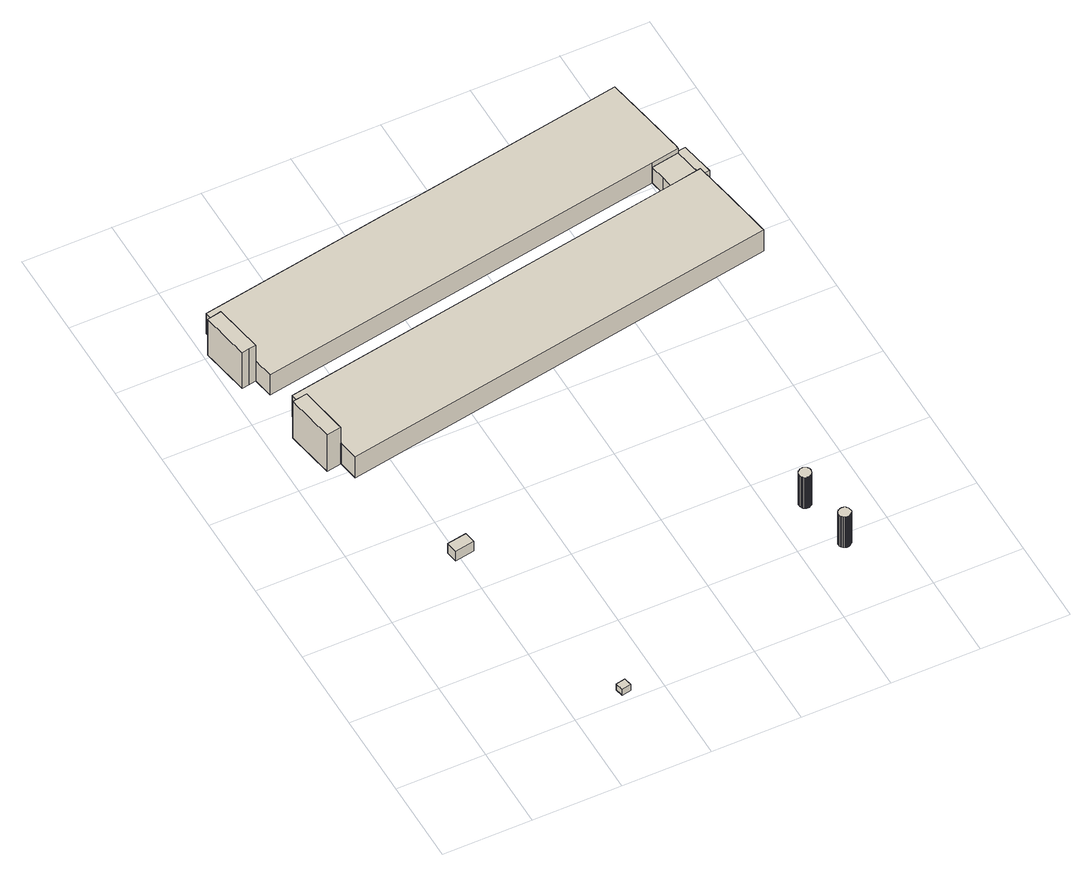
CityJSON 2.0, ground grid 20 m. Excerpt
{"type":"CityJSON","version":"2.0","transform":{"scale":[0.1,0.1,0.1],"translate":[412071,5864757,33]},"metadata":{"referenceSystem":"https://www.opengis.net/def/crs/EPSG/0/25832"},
"CityObjects":{
"building1":{"type":"Building","attributes":{"Gemeindeschluessel":"03454033","AbsoluteHoehe":"34.868","MittlereTraufHoehe":"36.587","Firsthoehe":"36.587","function":"31001_2500","roofType":"1000","measuredHeight":1.72},"address":[{"country":"Germany","locality":"Lorup"}],"geometry":[{"type":"MultiSurface","lod":"1","boundaries":[[[0,1,2,3]],[[4,5,6,7]],[[4,7,3,2]],[[5,4,2,1]],[[6,5,1,0]],[[7,6,0,3]]]}]},
"building2":{"type":"Building","attributes":{"Gemeindeschluessel":"03454033","AbsoluteHoehe":"34.124","MittlereTraufHoehe":"36.918","Firsthoehe":"36.918","function":"31001_2500","roofType":"1000","measuredHeight":2.79},"address":[{"country":"Germany","locality":"Lorup"}],"geometry":[{"type":"MultiSurface","lod":"1","boundaries":[[[8,9,10,11]],[[12,13,14,15]],[[12,15,11,10]],[[13,12,10,9]],[[14,13,9,8]],[[15,14,8,11]]]}]},
"building3":{"type":"Building","attributes":{"Gemeindeschluessel":"03454042","AbsoluteHoehe":"33.681","MittlereTraufHoehe":"39.075","Firsthoehe":"41.436","function":"31001_2720","roofType":"3100","measuredHeight":7.75},"address":[{"country":"Germany","locality":"Rastdorf"}],"children":["building3-1","building3-2","building3-3","building3-4","building3-5"],"geometry":[{"type":"MultiSurface","lod":"1","boundaries":[[[16,17,18,19,20,21,22,23,24,25,26]],[[27,28,29,30,31,32,33,34,35,36,37]],[[27,37,26,25]],[[28,27,25,24]],[[29,28,24,23]],[[30,29,23,22]],[[31,30,22,21]],[[34,33,19,18]],[[35,34,18,17]],[[16,38,39,17]],[[26,40,38,16]],[[20,32,30,22]],[[33,32,20,19]],[[38,36,35,39]],[[40,37,36,38]]]}]},
"building3-1":{"type":"BuildingPart","attributes":{"AbsoluteHoehe":"33.681","MittlereTraufHoehe":"37.864","Firsthoehe":"38.789","roofType":"3100","measuredHeight":5.11},"parents":["building3"],"geometry":[{"type":"MultiSurface","lod":"1","boundaries":[[[41,42,43,44,45,46,40]],[[47,48,49,50,51,52,37]],[[49,48,45,44]],[[50,49,44,43]],[[51,50,43,42]],[[52,51,42,41]],[[37,52,41,40]],[[38,36,37,40]],[[46,47,36,38]],[[53,54,47,46]],[[45,48,54,53]]]}]},
"building3-2":{"type":"BuildingPart","attributes":{"AbsoluteHoehe":"33.681","MittlereTraufHoehe":"44.277","Firsthoehe":"44.277","roofType":"1000","measuredHeight":10.6},"parents":["building3"],"geometry":[{"type":"MultiSurface","lod":"1","boundaries":[[[55,56,57,58]],[[33,31,59,60]],[[33,60,58,57]],[[56,21,20,19,57]],[[59,31,56,55]],[[60,59,55,58]],[[21,31,32,20]],[[20,32,33,19]]]}]},
"building3-3":{"type":"BuildingPart","attributes":{"AbsoluteHoehe":"33.681","MittlereTraufHoehe":"38.029","Firsthoehe":"38.809","roofType":"3100","measuredHeight":5.13},"parents":["building3"],"geometry":[{"type":"MultiSurface","lod":"1","boundaries":[[[53,61,62,39,38,46]],[[36,35,63,64,54,47]],[[63,35,39,62]],[[64,63,62,61]],[[46,47,46,53]],[[38,36,47,46]],[[35,36,38,39]],[[54,64,61,53]],[[46,47,54,53]]]}]},
"building3-4":{"type":"BuildingPart","attributes":{"AbsoluteHoehe":"33.681","MittlereTraufHoehe":"38.888","Firsthoehe":"41.167","roofType":"3100","measuredHeight":7.49},"parents":["building3"],"geometry":[{"type":"MultiSurface","lod":"1","boundaries":[[[65,66,67,68,69,70,71,72,73,74,75]],[[49,48,54,64,76,77,78,79,80,81,82]],[[49,82,75,74]],[[48,49,74,73]],[[72,53,45,73]],[[71,61,53,72]],[[76,64,71,70]],[[77,76,70,69]],[[80,79,67,66]],[[81,80,66,65]],[[82,81,65,75]],[[54,48,45,53]],[[61,64,54,53]],[[68,78,77,69]],[[79,78,68,67]]]}]},
"building3-5":{"type":"BuildingPart","attributes":{"AbsoluteHoehe":"33.681","MittlereTraufHoehe":"44.012","Firsthoehe":"44.262","roofType":"3100","measuredHeight":10.58},"parents":["building3"],"geometry":[{"type":"MultiSurface","lod":"1","boundaries":[[[83,84,85,86,87,88]],[[89,90,91,79,77,92]],[[89,92,88,87]],[[90,89,87,86]],[[91,90,86,85]],[[79,91,85,84]],[[83,69,68,67,84]],[[92,77,83,88]],[[69,77,78,68]],[[68,78,79,67]]]}]},
"building4":{"type":"Building","attributes":{"Gemeindeschluessel":"03454033","AbsoluteHoehe":"35.173","MittlereTraufHoehe":"44.051","Firsthoehe":"44.051","function":"51003_1201","roofType":"1000","measuredHeight":8.88},"address":[{"country":"Germany","locality":"Lorup"}],"geometry":[{"type":"MultiSurface","lod":"1","boundaries":[[[93,94,95,96,97,98,99,100,101,102,103,104,105,106,107,108,109,110,111,112,113,114,115,116,117,118,119,120,121,122,123,124,125,126,127,128,129,130,131,132,133,134]],[[135,136,137,138,139,140,141,142,143,144,145,146,147,148,149,150,151,152,153,154,155,156,157,158,159,160,161,162,163,164,165,166,167,168,169,170,171,172,173,174,175,176]],[[135,176,134,133]],[[136,135,133,132]],[[137,136,132,131]],[[138,137,131,130]],[[139,138,130,129]],[[140,139,129,128]],[[141,140,128,127]],[[142,141,127,126]],[[143,142,126,125]],[[144,143,125,124]],[[145,144,124,123]],[[146,145,123,122]],[[147,146,122,121]],[[148,147,121,120]],[[149,148,120,119]],[[150,149,119,118]],[[151,150,118,117]],[[152,151,117,116]],[[153,152,116,115]],[[154,153,115,114]],[[155,154,114,113]],[[156,155,113,112]],[[157,156,112,111]],[[158,157,111,110]],[[159,158,110,109]],[[160,159,109,108]],[[161,160,108,107]],[[162,161,107,106]],[[163,162,106,105]],[[164,163,105,104]],[[165,164,104,103]],[[166,165,103,102]],[[167,166,102,101]],[[168,167,101,100]],[[169,168,100,99]],[[170,169,99,98]],[[171,170,98,97]],[[172,171,97,96]],[[173,172,96,95]],[[174,173,95,94]],[[175,174,94,93]],[[176,175,93,134]]]}]},
"building5":{"type":"Building","attributes":{"Gemeindeschluessel":"03454033","AbsoluteHoehe":"35.188","MittlereTraufHoehe":"44.158","Firsthoehe":"44.158","function":"51003_1201","roofType":"1000","measuredHeight":8.97},"address":[{"country":"Germany","locality":"Lorup"}],"geometry":[{"type":"MultiSurface","lod":"1","boundaries":[[[177,178,179,180,181,182,183,184,185,186,187,188,189,190,191,192,193,194,195,196,197,198,199,200,201,202,203,204,205,206,207,208,209,210,211,212,213,214,215,216,217,218]],[[219,220,221,222,223,224,225,226,227,228,229,230,231,232,233,234,235,236,237,238,239,240,241,242,243,244,245,246,247,248,249,250,251,252,253,254,255,256,257,258,259,260]],[[219,260,218,217]],[[220,219,217,216]],[[221,220,216,215]],[[222,221,215,214]],[[223,222,214,213]],[[224,223,213,212]],[[225,224,212,211]],[[226,225,211,210]],[[227,226,210,209]],[[228,227,209,208]],[[229,228,208,207]],[[230,229,207,206]],[[231,230,206,205]],[[232,231,205,204]],[[233,232,204,203]],[[234,233,203,202]],[[235,234,202,201]],[[236,235,201,200]],[[237,236,200,199]],[[238,237,199,198]],[[239,238,198,197]],[[240,239,197,196]],[[241,240,196,195]],[[242,241,195,194]],[[243,242,194,193]],[[244,243,193,192]],[[245,244,192,191]],[[246,245,191,190]],[[247,246,190,189]],[[248,247,189,188]],[[249,248,188,187]],[[250,249,187,186]],[[251,250,186,185]],[[252,251,185,184]],[[253,252,184,183]],[[254,253,183,182]],[[255,254,182,181]],[[256,255,181,180]],[[257,256,180,179]],[[258,257,179,178]],[[259,258,178,177]],[[260,259,177,218]]]}]}
},
"vertices":[
[305,25,36],[309,6,36],[330,10,36],[326,29,36],[330,10,19],[309,6,19],[305,25,19],[326,29,19],
[183,512,39],[187,486,39],[231,493,39],[227,519,39],[231,493,11],[187,486,11],[183,512,11],[227,519,11],
[1080,1153,68],[1016,1142,68],[82,984,68],[90,938,68],[99,882,68],[108,826,68],[109,826,68],[116,779,68],[1115,948,68],[1098,1051,68],[1081,1150,68],[1098,1051,7],[1115,948,7],[116,779,7],[109,826,7],[108,826,7],[99,882,7],[90,938,7],[82,984,7],[1016,1142,7],[1080,1153,7],[1081,1150,7],[1080,1153,52],[1016,1142,52],[1081,1150,52],
[1101,1153,52],[1094,1192,52],[1087,1231,52],[1068,1228,52],[1067,1228,52],[1074,1189,52],[1074,1189,7],[1067,1228,7],[1068,1228,7],[1087,1231,7],[1094,1192,7],[1101,1153,7],[1068,1224,52],[1068,1224,7],
[75,820,113],[108,826,113],[90,938,113],[56,932,113],[75,820,7],[56,932,7],
[1004,1213,52],[1010,1178,52],[1010,1178,7],[1004,1213,7],
[1033,1429,65],[35,1261,65],[43,1214,65],[52,1158,65],[62,1102,65],[70,1055,65],[1004,1213,65],[1068,1224,65],[1067,1228,65],[1068,1228,65],[1051,1327,65],[70,1055,7],[62,1102,7],[52,1158,7],[43,1214,7],[35,1261,7],[1033,1429,7],[1051,1327,7],
[62,1102,111],[43,1214,111],[26,1211,111],[10,1208,111],[29,1096,111],[45,1099,111],[29,1096,7],[10,1208,7],[26,1211,7],[45,1099,7],
[876,158,111],[877,157,111],[879,155,111],[880,154,111],[882,153,111],[884,152,111],[886,152,111],[887,152,111],[889,152,111],[891,152,111],[892,153,111],[894,154,111],[896,155,111],[898,157,111],[899,158,111],[900,160,111],[901,162,111],[901,165,111],[901,167,111],[900,169,111],[900,170,111],[899,172,111],[898,173,111],[897,174,111],[896,176,111],[894,177,111],[892,178,111],[890,178,111],[887,179,111],[885,178,111],[883,178,111],[881,177,111],[879,176,111],[878,174,111],[876,173,111],[876,172,111],[875,170,111],[874,169,111],[874,167,111],[874,165,111],[874,162,111],[875,160,111],[874,162,22],[874,165,22],[874,167,22],[874,169,22],[875,170,22],[876,172,22],[876,173,22],[878,174,22],[879,176,22],[881,177,22],[883,178,22],[885,178,22],[887,179,22],[890,178,22],[892,178,22],[894,177,22],[896,176,22],[897,174,22],[898,173,22],[899,172,22],[900,170,22],[900,169,22],[901,167,22],[901,165,22],[901,162,22],[900,160,22],[899,158,22],[898,157,22],[896,155,22],[894,154,22],[892,153,22],[891,152,22],[889,152,22],[887,152,22],[886,152,22],[884,152,22],[882,153,22],[880,154,22],[879,155,22],[877,157,22],[876,158,22],[875,160,22],
[856,288,112],[856,287,112],[858,285,112],[860,284,112],[862,283,112],[864,282,112],[865,282,112],[867,282,112],[869,282,112],[870,282,112],[872,283,112],[874,284,112],[876,285,112],[878,287,112],[878,288,112],[879,290,112],[880,293,112],[881,295,112],[880,297,112],[880,299,112],[880,301,112],[879,302,112],[878,303,112],[877,305,112],[876,306,112],[874,307,112],[872,308,112],[869,309,112],[867,309,112],[865,309,112],[862,308,112],[860,307,112],[859,306,112],[857,305,112],[856,303,112],[855,302,112],[855,301,112],[854,299,112],[854,297,112],[854,295,112],[854,293,112],[855,290,112],[854,293,22],[854,295,22],[854,297,22],[854,299,22],[855,301,22],[855,302,22],[856,303,22],[857,305,22],[859,306,22],[860,307,22],[862,308,22],[865,309,22],[867,309,22],[869,309,22],[872,308,22],[874,307,22],[876,306,22],[877,305,22],[878,303,22],[879,302,22],[880,301,22],[880,299,22],[880,297,22],[881,295,22],[880,293,22],[879,290,22],[878,288,22],[878,287,22],[876,285,22],[874,284,22],[872,283,22],[870,282,22],[869,282,22],[867,282,22],[865,282,22],[864,282,22],[862,283,22],[860,284,22],[858,285,22],[856,287,22],[856,288,22],[855,290,22]
]}
